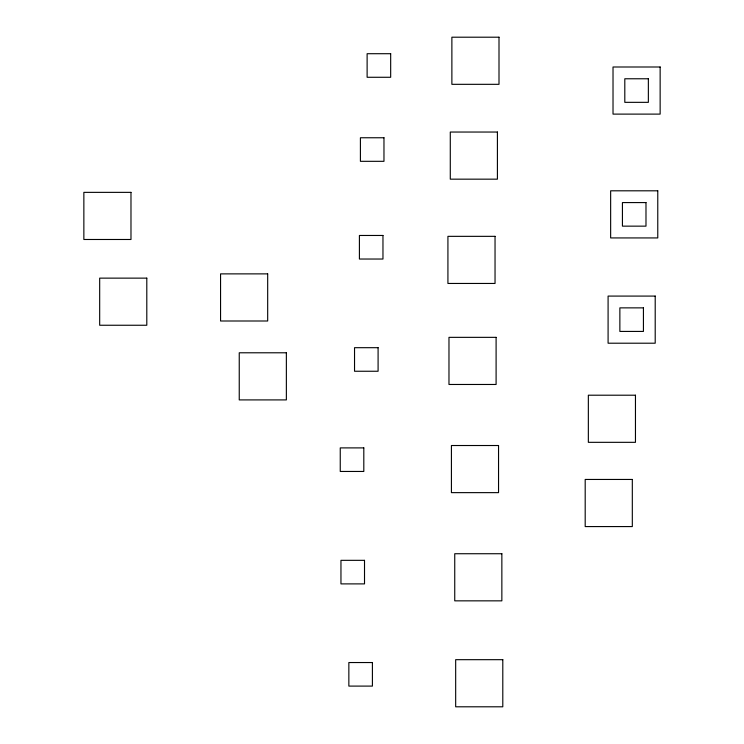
<?xml version="1.0" encoding="UTF-8"?>
<svg xmlns="http://www.w3.org/2000/svg" width="744" height="744" viewBox="0 0 744 744"><rect width="100%" height="100%" fill="white"/><g stroke="black" fill="none" stroke-linecap="round" stroke-linejoin="round"><path stroke-width="1.12" d="M499.001 37.2L451.878 37.2L451.878 84.323L499.001 84.323L499.001 37.2M390.674 53.708L367.118 53.708L367.118 77.274L390.674 77.274L390.674 53.708M660.142 66.997L613.019 66.997L613.019 114.111L660.142 114.111L660.142 66.997M648.359 78.771L624.802 78.771L624.802 102.337L648.359 102.337L648.359 78.771M497.411 132.041L450.287 132.041L450.287 179.165L497.411 179.165L497.411 132.041M383.969 137.761L360.412 137.761L360.412 161.318L383.969 161.318L383.969 137.761M657.77 190.808L610.647 190.808L610.647 237.931L657.77 237.931L657.77 190.808M130.981 192.361L83.858 192.361L83.858 239.484L130.981 239.484L130.981 192.361M645.987 202.582L622.43 202.582L622.43 226.148L645.987 226.148L645.987 202.582M382.965 235.467L359.408 235.467L359.408 259.033L382.965 259.033L382.965 235.467M495.039 236.341L447.925 236.341L447.925 283.455L495.039 283.455L495.039 236.341M267.682 273.876L220.559 273.876L220.559 320.999L267.682 320.999L267.682 273.876M146.8 278.135L99.677 278.135L99.677 325.249L146.8 325.249L146.8 278.135M655.204 296.084L608.09 296.084L608.09 343.207L655.204 343.207L655.204 296.084M643.43 307.867L619.864 307.867L619.864 331.424L643.43 331.424L643.43 307.867M496.099 337.348L448.976 337.348L448.976 384.471L496.099 384.471L496.099 337.348M378.092 347.69L354.535 347.69L354.535 371.247L378.092 371.247L378.092 347.69M286.366 352.786L239.243 352.786L239.243 399.909L286.366 399.909L286.366 352.786M635.46 395.204L588.346 395.204L588.346 442.327L635.46 442.327L635.46 395.204M498.545 445.517L451.422 445.517L451.422 492.64L498.545 492.64L498.545 445.517M363.807 447.897L340.25 447.897L340.25 471.454L363.807 471.454L363.807 447.897M632.316 479.452L585.193 479.452L585.193 526.575L632.316 526.575L632.316 479.452M501.856 553.731L454.742 553.731L454.742 600.845L501.856 600.845L501.856 553.731M364.514 560.334L340.957 560.334L340.957 583.891L364.514 583.891L364.514 560.334M502.795 659.677L455.672 659.677L455.672 706.8L502.795 706.8L502.795 659.677M372.409 662.541L348.852 662.541L348.852 686.098L372.409 686.098L372.409 662.541"/></g></svg>
